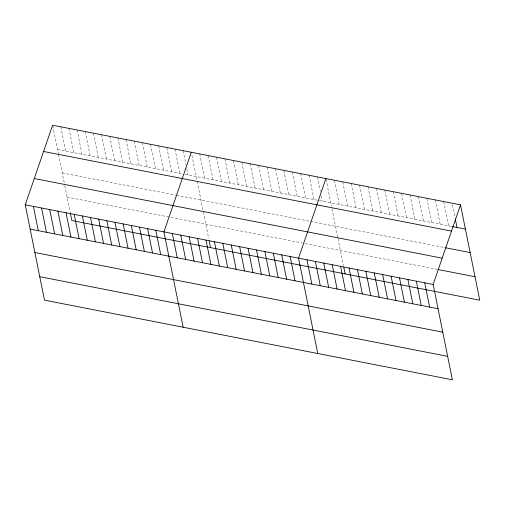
<?xml version="1.0" encoding="UTF-8"?>
<svg xmlns="http://www.w3.org/2000/svg" width="505" height="505" viewBox="0 0 505 505"><rect width="100%" height="100%" fill="white"/><g stroke="black" fill="none" stroke-linecap="round" stroke-linejoin="round"><path stroke-width="0.38" stroke-dasharray="2.52 1.89" d="M57.513 149.486L182.109 173.808M185.076 174.389L451.653 226.436M62.241 172.937L175.715 195.094M176.453 195.239L444.147 247.5M67.114 197.101L302.173 242.993M305.228 243.593L437.545 269.424M452.417 204.721L455.169 218.375M443.699 201.558L448.591 225.842M435.285 199.917L440.183 224.201M426.87 198.276L431.769 222.553M418.456 196.628L423.354 220.912M410.047 194.987L414.94 219.271M401.633 193.346L406.531 217.63M393.218 191.704L398.117 215.982M384.804 190.063L389.702 214.341M376.395 188.416L381.288 212.7M367.981 186.774L372.873 211.058M359.566 185.133L364.465 209.417M351.152 183.492L356.05 207.77M342.743 181.85L347.636 206.128M334.329 180.203L339.221 204.487M326.066 179.319L331.488 206.191M332.025 208.874L337.706 237.034M337.978 238.379L343.52 265.87M317.5 176.92L320.41 191.338M321.325 195.889L322.398 201.198M309.085 175.279L313.984 199.557M300.677 173.632L305.569 197.916M292.262 171.99L297.161 196.275M283.848 170.349L288.746 194.633M275.433 168.708L280.332 192.986M267.025 167.067L271.917 191.344M258.611 165.419L263.503 189.703M250.196 163.778L255.094 188.062M241.781 162.137L246.68 186.421M233.373 160.495L238.265 184.773M224.959 158.854L229.851 183.132M216.544 157.206L221.442 181.491M208.129 155.565L213.028 179.849M199.721 153.924L204.613 178.202M191.919 155.319L197.013 180.582M197.146 181.251L202.959 210.086M203.364 212.1L208.641 238.253M183.145 150.686L186.055 165.103M186.818 168.897L188.043 174.97M174.989 149.095L179.887 173.379M166.833 147.504L171.725 171.782M158.671 145.907L163.57 170.191M150.515 144.316L155.407 168.601M142.353 142.726L147.252 167.004M134.197 141.129L139.096 165.413M126.042 139.538L130.934 163.822M117.88 137.947L122.778 162.225M109.724 136.35L114.622 160.634M101.568 134.759L106.46 159.043M93.406 133.168L98.305 157.446M85.25 131.571L90.142 155.856M77.088 129.981L81.987 154.265M68.933 128.39L73.831 152.668M60.777 126.793L65.669 151.077M52.772 125.96L58.321 153.507M58.46 154.177L64.274 183.006M64.81 185.689L70.22 212.51"/><path stroke-width="0.76" d="M460.522 204.847L433.157 284.448L452.385 379.798L44.478 300.153L25.25 204.803L52.615 125.202L460.522 204.847L479.75 300.197L71.843 220.552L70.359 213.186M191.307 152.283L163.936 231.883L183.163 327.234M325.914 178.562L298.55 258.162L317.771 353.513M452.417 226.587L465.421 229.125M43.588 151.468L451.495 231.113M444.911 247.652L470.149 252.576M34.283 178.536L442.191 258.175M438.308 269.575L475.022 276.74M25.25 204.803L433.157 284.448M30.148 229.087L438.056 308.725M34.877 252.538L442.784 332.183M39.75 276.702L447.657 356.347M455.321 219.138L457.006 227.484M424.743 282.806L429.641 307.084M416.328 281.159L421.227 305.443M407.92 279.517L412.812 303.802M399.505 277.876L404.404 302.16M391.091 276.235L395.989 300.513M382.676 274.587L387.575 298.872M374.268 272.946L379.16 297.23M365.854 271.305L370.746 295.589M357.439 269.664L362.337 293.942M349.024 268.022L353.923 292.3M343.791 267.214L345.142 273.912M340.616 266.375L345.508 290.659M332.202 264.734L337.094 289.018M323.787 263.092L328.686 287.377M315.373 261.451L320.271 285.729M306.958 259.81L311.856 284.088M290.135 256.521L295.034 280.805M281.721 254.88L286.619 279.158M273.306 253.239L278.204 277.516M264.898 251.591L269.79 275.875M256.483 249.95L261.375 274.234M248.069 248.309L252.967 272.593M239.654 246.667L244.553 270.945M231.246 245.026L236.138 269.304M222.831 243.378L227.723 267.663M214.417 241.737L219.315 266.021M209.177 240.929L210.528 247.633M206.002 240.096L210.901 264.38M197.594 238.455L202.486 262.733M189.179 236.813L194.071 261.091M180.765 235.166L185.663 259.45M172.35 233.525L177.249 257.809M155.78 230.293L160.678 254.57M147.624 228.696L152.516 252.98M139.462 227.105L144.361 251.383M131.306 225.514L136.205 249.792M123.151 223.917L128.043 248.201M114.988 222.326L119.887 246.61M106.833 220.736L111.725 245.013M98.671 219.138L103.569 243.423M90.515 217.548L95.413 241.832M82.359 215.957L87.251 240.235M74.197 214.36L79.096 238.644M66.041 212.769L70.94 237.053M57.886 211.178L62.778 235.456M49.724 209.581L54.622 233.865M41.568 207.991L46.46 232.275M33.406 206.4L38.304 230.678"/></g></svg>
